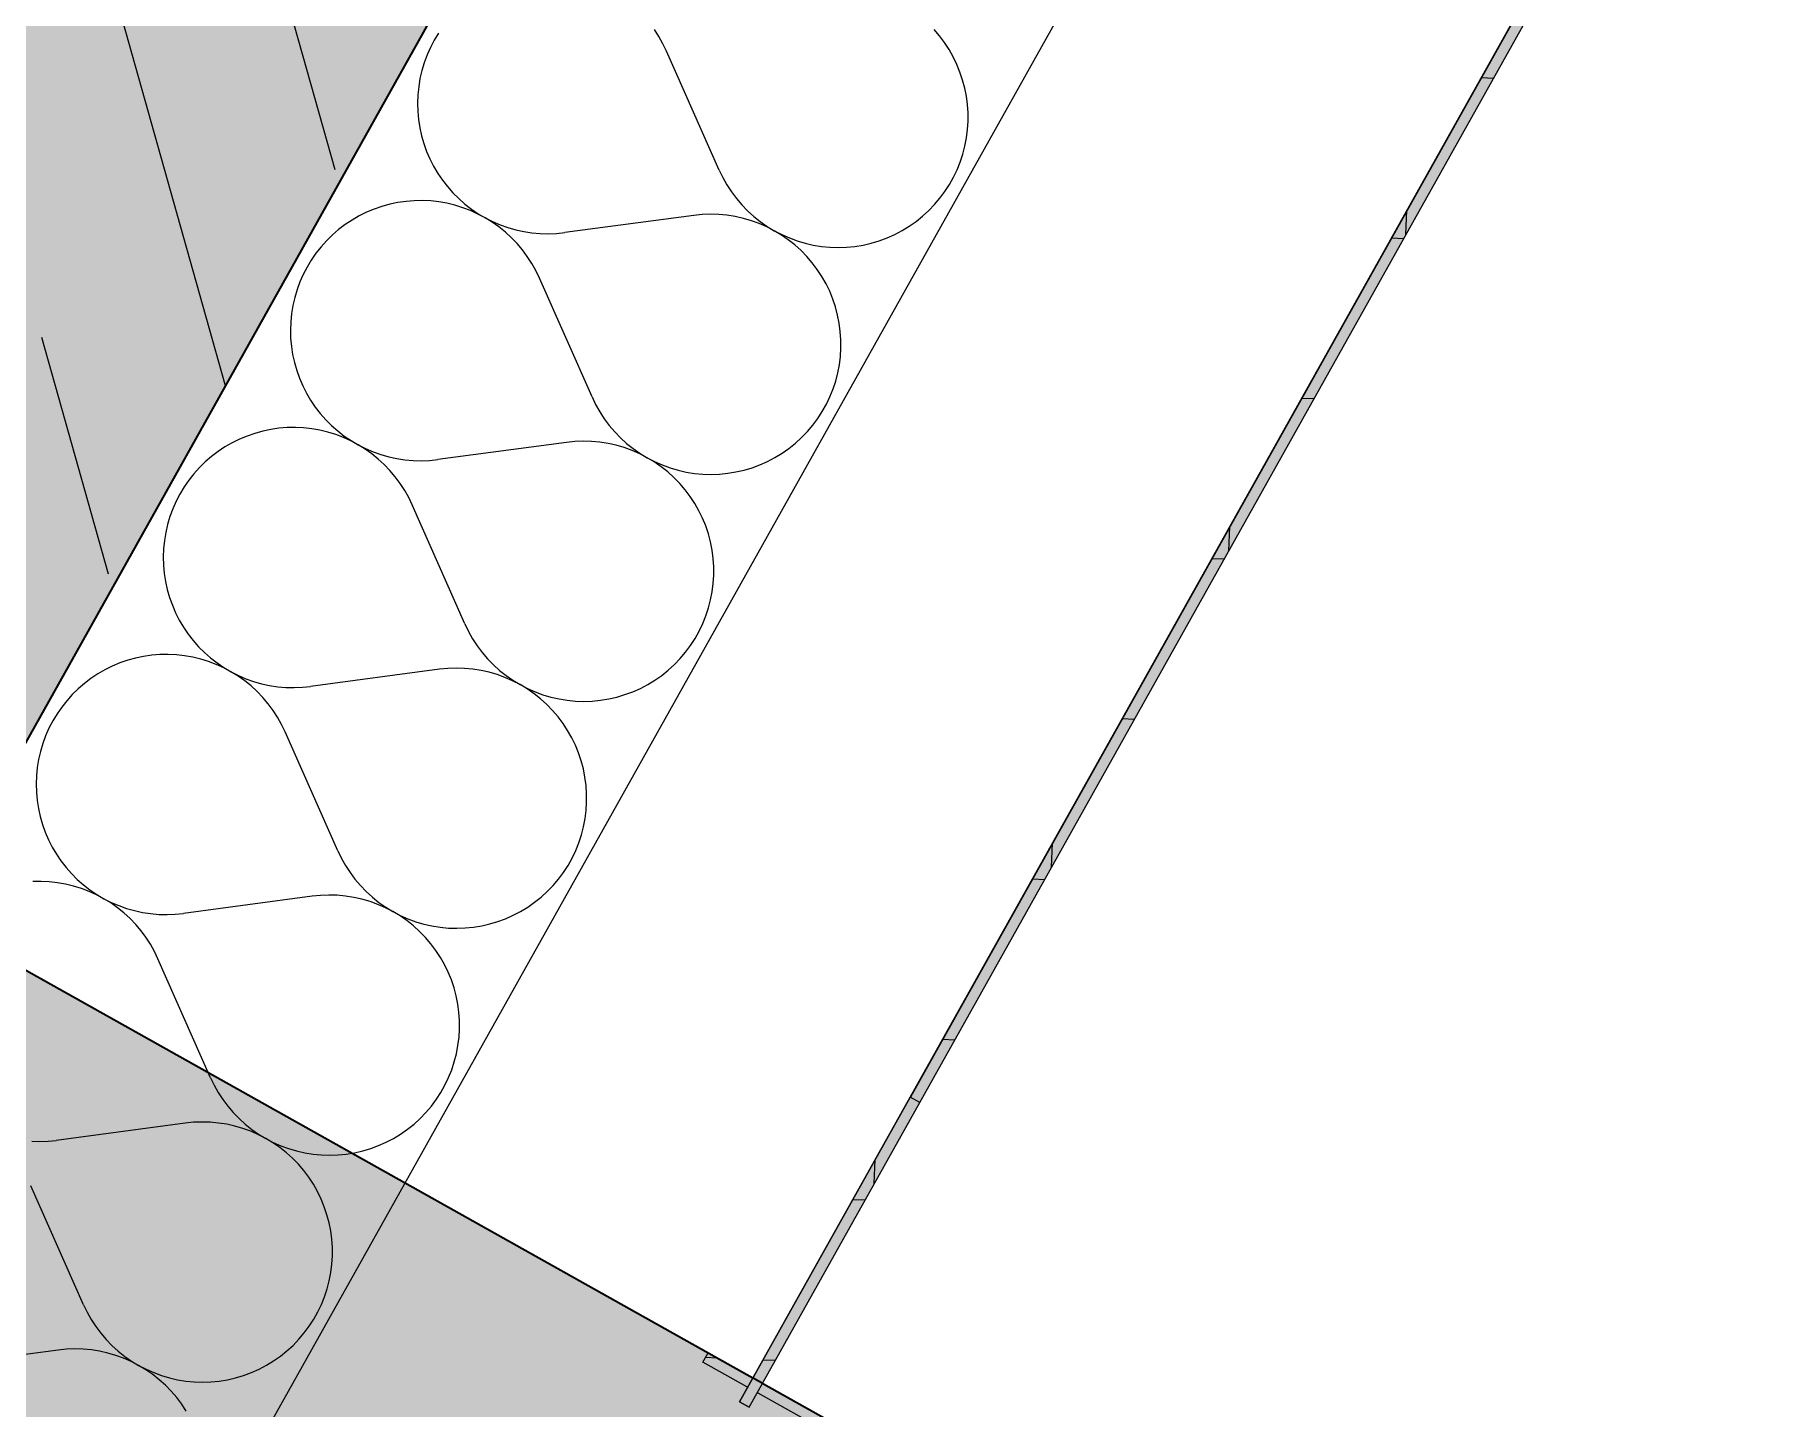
# Model space of a CAD drawing. Header units: metres. Extents: x -27.1 to 50.1, y 105.7 to 163.4.
# Drawn here: x -0.266 to 0.366, y 127.293 to 127.796 of the extents above; entities that cross this region are included whole.
import ezdxf

# ---------------------------------------------------------------- set-up
doc = ezdxf.new("R2010")
doc.units = ezdxf.units.M
doc.header["$MEASUREMENT"] = 0
doc.linetypes.add('Wipeout_Contour', pattern=[1, 0, -1])
for name, color, linetype in [('10  Fassade', 7, 'Continuous'), ('10  Fassade_Deckschraffur', 7, 'Continuous'), ('10  Fassade_Schnittschraffur', 7, 'Continuous'), ('10  Treppen + Rampen', 7, 'Continuous'), ('10  Wand Massiv', 7, 'Continuous'), ('10  Wand Massiv_Schnittschraffur', 7, 'Continuous'), ('Neubau_10  Treppen + Rampen', 7, 'Continuous')]:
    doc.layers.add(name, color=color, linetype=linetype)
pattern_1 = [(87.605446, (0, 0), (-0.059947608, 0.00250684), []), (177.605446, (0, 0), (0.00250684, 0.059947608), [])]

# ---------------------------------------------------------------- blocks, each defined once
blk = doc.blocks.new('*X10', base_point=(-0.16283, 98.00747))
at = {"layer": '10  Wand Massiv_Schnittschraffur', "color": 98, "linetype": 'Continuous', "lineweight": 13, "ltscale": 1000, "true_color": 0x000100}
for p, q in [((-0.29423, 127.24821), (-0.31349, 127.29176)), ((-0.30354, 127.2316), (-0.35074, 127.22529)), ((-0.34078, 127.16513), (-0.36005, 127.20867)), ((-0.35009, 127.14851), (-0.39729, 127.14221))]:
    blk.add_line(p, q, dxfattribs=at)
for centre, start, end in [((-0.31049, 127.35558), 218.31793, 263.15798), ((-0.35704, 127.27249), 23.86806, 150.73796), ((-0.35704, 127.27249), 150.73796, 277.60785), ((-0.25068, 127.26748), 203.86806, 335.07292), ((-0.40359, 127.18941), 23.86806, 150.73796), ((-0.29723, 127.1844), 203.86806, 97.60785), ((-0.40359, 127.18941), 150.73796, 277.60785), ((-0.45015, 127.10632), 31.85251, 89.62341), ((-0.34378, 127.10131), 323.59111, 97.60785)]:
    blk.add_arc(centre, 0.04762, start, end, dxfattribs=at)
blk = doc.blocks.new('*X11', base_point=(-0.16283, 98.00747))
at = {"layer": '10  Wand Massiv_Schnittschraffur', "color": 98, "linetype": 'Continuous', "lineweight": 13, "ltscale": 1000, "true_color": 0x000100}
for p, q in [((-0.11771, 127.79686), (-0.11927, 127.79428)), ((-0.03696, 127.79561), (-0.03859, 127.79814)), ((0.06577, 127.79581), (0.06378, 127.79813)), ((0.0676, 127.79337), (0.06577, 127.79581)), ((-0.12065, 127.79161), (-0.12187, 127.78885)), ((-0.11927, 127.79428), (-0.12065, 127.79161)), ((-0.03548, 127.79298), (-0.03696, 127.79561)), ((-0.03418, 127.79027), (-0.03548, 127.79298)), ((-0.01491, 127.74672), (-0.03418, 127.79027)), ((0.06928, 127.79081), (0.0676, 127.79337)), ((0.07079, 127.78815), (0.06928, 127.79081)), ((-0.12377, 127.78314), (-0.12445, 127.7802)), ((-0.12291, 127.78602), (-0.12377, 127.78314)), ((-0.12187, 127.78885), (-0.12291, 127.78602)), ((0.07212, 127.78541), (0.07079, 127.78815)), ((0.07328, 127.78258), (0.07212, 127.78541)), ((-0.12493, 127.77723), (-0.12523, 127.77423)), ((-0.12445, 127.7802), (-0.12493, 127.77723)), ((0.07425, 127.77968), (0.07328, 127.78258)), ((0.07503, 127.77673), (0.07425, 127.77968)), ((-0.12523, 127.77423), (-0.12534, 127.77122)), ((-0.12534, 127.77122), (-0.12526, 127.76821)), ((0.07562, 127.77373), (0.07503, 127.77673)), ((0.07602, 127.7707), (0.07562, 127.77373)), ((0.07623, 127.76765), (0.07602, 127.7707)), ((-0.12526, 127.76821), (-0.12499, 127.76521)), ((-0.12499, 127.76521), (-0.12453, 127.76223)), ((0.07605, 127.76154), (0.07624, 127.76459)), ((0.07624, 127.76459), (0.07623, 127.76765)), ((-0.12453, 127.76223), (-0.12388, 127.75929)), ((-0.12388, 127.75929), (-0.12305, 127.7564)), ((0.07509, 127.75551), (0.07567, 127.75851)), ((0.07567, 127.75851), (0.07605, 127.76154)), ((-0.12305, 127.7564), (-0.12203, 127.75356)), ((-0.12203, 127.75356), (-0.12084, 127.75079)), ((0.07337, 127.74965), (0.07432, 127.75255)), ((0.07432, 127.75255), (0.07509, 127.75551)), ((-0.12084, 127.75079), (-0.11948, 127.74811)), ((-0.11948, 127.74811), (-0.11795, 127.74551)), ((-0.11795, 127.74551), (-0.11626, 127.74302)), ((-0.01491, 127.74672), (-0.01358, 127.74397)), ((0.07091, 127.74406), (0.07223, 127.74682)), ((0.07223, 127.74682), (0.07337, 127.74965)), ((-0.11626, 127.74302), (-0.11441, 127.74064)), ((-0.11441, 127.74064), (-0.11242, 127.73838)), ((-0.01358, 127.74397), (-0.01208, 127.74131)), ((-0.01208, 127.74131), (-0.01042, 127.73875)), ((0.06775, 127.73883), (0.06941, 127.74139)), ((0.06941, 127.74139), (0.07091, 127.74406)), ((-0.13839, 127.7334), (-0.14124, 127.73241)), ((-0.13549, 127.7342), (-0.13839, 127.7334)), ((-0.13254, 127.73481), (-0.13549, 127.7342)), ((-0.12956, 127.73524), (-0.13254, 127.73481)), ((-0.12655, 127.73548), (-0.12956, 127.73524)), ((-0.12354, 127.73553), (-0.12655, 127.73548)), ((-0.12053, 127.73539), (-0.12354, 127.73553)), ((-0.11754, 127.73506), (-0.12053, 127.73539)), ((-0.11457, 127.73454), (-0.11754, 127.73506)), ((-0.11164, 127.73383), (-0.11457, 127.73454)), ((-0.11242, 127.73838), (-0.11028, 127.73625)), ((-0.10877, 127.73294), (-0.11164, 127.73383)), ((-0.11028, 127.73625), (-0.10802, 127.73427)), ((-0.10595, 127.73187), (-0.10877, 127.73294)), ((-0.10802, 127.73427), (-0.10564, 127.73242)), ((-0.01042, 127.73875), (-0.00859, 127.7363)), ((-0.00859, 127.7363), (-0.00661, 127.73397)), ((-0.00661, 127.73397), (-0.00448, 127.73178)), ((0.06183, 127.73185), (0.06395, 127.73405)), ((0.06395, 127.73405), (0.06593, 127.73638)), ((0.06593, 127.73638), (0.06775, 127.73883)), ((-0.15184, 127.72675), (-0.15424, 127.72493)), ((-0.14933, 127.72841), (-0.15184, 127.72675)), ((-0.14672, 127.72992), (-0.14933, 127.72841)), ((-0.14402, 127.73125), (-0.14672, 127.72992)), ((-0.14124, 127.73241), (-0.14402, 127.73125)), ((-0.10321, 127.73062), (-0.10595, 127.73187)), ((-0.10564, 127.73242), (-0.10314, 127.73074)), ((-0.10055, 127.7292), (-0.10321, 127.73062)), ((-0.10314, 127.73074), (-0.10055, 127.72921)), ((-0.10055, 127.72921), (-0.09786, 127.72785)), ((-0.09799, 127.72762), (-0.10055, 127.7292)), ((-0.09553, 127.72588), (-0.09799, 127.72762)), ((-0.09786, 127.72785), (-0.09509, 127.72666)), ((-0.09509, 127.72666), (-0.09225, 127.72565)), ((-0.02422, 127.73011), (-0.07142, 127.7238)), ((-0.02118, 127.73041), (-0.02422, 127.73011)), ((-0.01813, 127.73053), (-0.02118, 127.73041)), ((-0.01507, 127.73044), (-0.01813, 127.73053)), ((-0.01203, 127.73016), (-0.01507, 127.73044)), ((-0.00901, 127.72969), (-0.01203, 127.73016)), ((-0.00603, 127.72902), (-0.00901, 127.72969)), ((-0.00309, 127.72816), (-0.00603, 127.72902)), ((-0.00448, 127.73178), (-0.00222, 127.72972)), ((-0.00022, 127.72712), (-0.00309, 127.72816)), ((-0.00222, 127.72972), (0.00017, 127.72782)), ((0.00258, 127.72589), (-0.00022, 127.72712)), ((0.00017, 127.72782), (0.00268, 127.72607)), ((0.05468, 127.72613), (0.05719, 127.72788)), ((0.05719, 127.72788), (0.05957, 127.72979)), ((0.05957, 127.72979), (0.06183, 127.73185)), ((-0.15867, 127.72085), (-0.16068, 127.71861)), ((-0.15652, 127.72296), (-0.15867, 127.72085)), ((-0.15424, 127.72493), (-0.15652, 127.72296)), ((-0.09319, 127.72399), (-0.09553, 127.72588)), ((-0.09097, 127.72195), (-0.09319, 127.72399)), ((-0.09225, 127.72565), (-0.08936, 127.72483)), ((-0.08888, 127.71978), (-0.09097, 127.72195)), ((-0.08936, 127.72483), (-0.08641, 127.72418)), ((-0.08641, 127.72418), (-0.08344, 127.72373)), ((-0.08344, 127.72373), (-0.08044, 127.72346)), ((-0.08044, 127.72346), (-0.07743, 127.72338)), ((-0.07743, 127.72338), (-0.07442, 127.7235)), ((-0.07442, 127.7235), (-0.07142, 127.7238)), ((0.00529, 127.72449), (0.00258, 127.72589)), ((0.00268, 127.72607), (0.00529, 127.72449)), ((0.00529, 127.72449), (0.008, 127.72308)), ((0.00791, 127.72291), (0.00529, 127.72449)), ((0.01042, 127.72118), (0.00791, 127.72291)), ((0.008, 127.72308), (0.0108, 127.72184)), ((0.01282, 127.71928), (0.01042, 127.72118)), ((0.0108, 127.72184), (0.01367, 127.72079)), ((0.01367, 127.72079), (0.0166, 127.71992)), ((0.0166, 127.71992), (0.01958, 127.71924)), ((0.0378, 127.71926), (0.04078, 127.71995)), ((0.04078, 127.71995), (0.04371, 127.72082)), ((0.04371, 127.72082), (0.04657, 127.72188)), ((0.04657, 127.72188), (0.04937, 127.72312)), ((0.04937, 127.72312), (0.05207, 127.72454)), ((0.05207, 127.72454), (0.05468, 127.72613)), ((-0.16426, 127.71377), (-0.16582, 127.71119)), ((-0.16255, 127.71625), (-0.16426, 127.71377)), ((-0.16068, 127.71861), (-0.16255, 127.71625)), ((-0.08694, 127.71747), (-0.08888, 127.71978)), ((-0.08515, 127.71505), (-0.08694, 127.71747)), ((-0.08351, 127.71253), (-0.08515, 127.71505)), ((0.01509, 127.71723), (0.01282, 127.71928)), ((0.01722, 127.71504), (0.01509, 127.71723)), ((0.01921, 127.71273), (0.01722, 127.71504)), ((0.01958, 127.71924), (0.02259, 127.71876)), ((0.02259, 127.71876), (0.02563, 127.71847)), ((0.02563, 127.71847), (0.02869, 127.71837)), ((0.02869, 127.71837), (0.03174, 127.71847)), ((0.03174, 127.71847), (0.03478, 127.71877)), ((0.03478, 127.71877), (0.0378, 127.71926)), ((-0.16721, 127.70852), (-0.16842, 127.70576)), ((-0.16582, 127.71119), (-0.16721, 127.70852)), ((-0.08203, 127.7099), (-0.08351, 127.71253)), ((-0.08073, 127.70718), (-0.08203, 127.7099)), ((0.02105, 127.71028), (0.01921, 127.71273)), ((0.02272, 127.70773), (0.02105, 127.71028)), ((0.02423, 127.70507), (0.02272, 127.70773)), ((-0.16946, 127.70294), (-0.17032, 127.70005)), ((-0.16842, 127.70576), (-0.16946, 127.70294)), ((-0.06146, 127.66364), (-0.08073, 127.70718)), ((0.02557, 127.70232), (0.02423, 127.70507)), ((0.02672, 127.69949), (0.02557, 127.70232)), ((-0.171, 127.69712), (-0.17149, 127.69414)), ((-0.17032, 127.70005), (-0.171, 127.69712)), ((0.02769, 127.69659), (0.02672, 127.69949)), ((0.02848, 127.69364), (0.02769, 127.69659)), ((-0.17179, 127.69115), (-0.17189, 127.68814)), ((-0.17149, 127.69414), (-0.17179, 127.69115)), ((0.02907, 127.69064), (0.02848, 127.69364)), ((0.02947, 127.68761), (0.02907, 127.69064)), ((-0.17189, 127.68814), (-0.17181, 127.68512)), ((-0.17181, 127.68512), (-0.17154, 127.68212)), ((-0.17154, 127.68212), (-0.17108, 127.67915)), ((0.02968, 127.68456), (0.02947, 127.68761)), ((0.02968, 127.68151), (0.02968, 127.68456)), ((-0.17108, 127.67915), (-0.17043, 127.67621)), ((-0.17043, 127.67621), (-0.1696, 127.67331)), ((0.02911, 127.67543), (0.0295, 127.67846)), ((0.0295, 127.67846), (0.02968, 127.68151)), ((-0.1696, 127.67331), (-0.16859, 127.67048)), ((-0.16859, 127.67048), (-0.16739, 127.66771)), ((0.02681, 127.66657), (0.02777, 127.66947)), ((0.02777, 127.66947), (0.02854, 127.67243)), ((0.02854, 127.67243), (0.02911, 127.67543)), ((-0.16739, 127.66771), (-0.16603, 127.66502)), ((-0.16603, 127.66502), (-0.1645, 127.66243)), ((-0.06146, 127.66364), (-0.06014, 127.66088)), ((0.02435, 127.66097), (0.02567, 127.66373)), ((0.02567, 127.66373), (0.02681, 127.66657)), ((-0.1645, 127.66243), (-0.16281, 127.65994)), ((-0.16281, 127.65994), (-0.16096, 127.65756)), ((-0.16096, 127.65756), (-0.15897, 127.6553)), ((-0.06014, 127.66088), (-0.05864, 127.65822)), ((-0.05864, 127.65822), (-0.05697, 127.65566)), ((0.0212, 127.65574), (0.02286, 127.65831)), ((0.02286, 127.65831), (0.02435, 127.66097)), ((-0.18204, 127.65111), (-0.18494, 127.65031)), ((-0.17909, 127.65173), (-0.18204, 127.65111)), ((-0.17611, 127.65216), (-0.17909, 127.65173)), ((-0.17311, 127.6524), (-0.17611, 127.65216)), ((-0.17009, 127.65245), (-0.17311, 127.6524)), ((-0.16709, 127.6523), (-0.17009, 127.65245)), ((-0.16409, 127.65197), (-0.16709, 127.6523)), ((-0.16112, 127.65145), (-0.16409, 127.65197)), ((-0.1582, 127.65074), (-0.16112, 127.65145)), ((-0.15897, 127.6553), (-0.15684, 127.65317)), ((-0.15532, 127.64985), (-0.1582, 127.65074)), ((-0.15684, 127.65317), (-0.15458, 127.65118)), ((-0.15458, 127.65118), (-0.15219, 127.64934)), ((-0.05697, 127.65566), (-0.05514, 127.65321)), ((-0.05514, 127.65321), (-0.05316, 127.65089)), ((-0.05316, 127.65089), (-0.05103, 127.64869)), ((0.01528, 127.64876), (0.0174, 127.65096)), ((0.0174, 127.65096), (0.01938, 127.65329)), ((0.01938, 127.65329), (0.0212, 127.65574)), ((-0.19588, 127.64533), (-0.19839, 127.64366)), ((-0.19327, 127.64683), (-0.19588, 127.64533)), ((-0.19057, 127.64817), (-0.19327, 127.64683)), ((-0.18779, 127.64933), (-0.19057, 127.64817)), ((-0.18494, 127.65031), (-0.18779, 127.64933)), ((-0.1525, 127.64878), (-0.15532, 127.64985)), ((-0.14976, 127.64754), (-0.1525, 127.64878)), ((-0.15219, 127.64934), (-0.1497, 127.64765)), ((-0.1471, 127.64612), (-0.14976, 127.64754)), ((-0.1497, 127.64765), (-0.1471, 127.64612)), ((-0.1471, 127.64612), (-0.14441, 127.64476)), ((-0.14454, 127.64454), (-0.1471, 127.64612)), ((-0.14208, 127.6428), (-0.14454, 127.64454)), ((-0.14441, 127.64476), (-0.14164, 127.64358)), ((-0.07077, 127.64702), (-0.11797, 127.64072)), ((-0.06773, 127.64733), (-0.07077, 127.64702)), ((-0.06468, 127.64744), (-0.06773, 127.64733)), ((-0.06162, 127.64736), (-0.06468, 127.64744)), ((-0.05858, 127.64708), (-0.06162, 127.64736)), ((-0.05556, 127.6466), (-0.05858, 127.64708)), ((-0.05258, 127.64593), (-0.05556, 127.6466)), ((-0.04965, 127.64508), (-0.05258, 127.64593)), ((-0.05103, 127.64869), (-0.04877, 127.64664)), ((-0.04677, 127.64403), (-0.04965, 127.64508)), ((-0.04877, 127.64664), (-0.04638, 127.64473)), ((-0.04638, 127.64473), (-0.04387, 127.64299)), ((0.00813, 127.64304), (0.01063, 127.64479)), ((0.01063, 127.64479), (0.01302, 127.6467)), ((0.01302, 127.6467), (0.01528, 127.64876)), ((-0.20522, 127.63777), (-0.20723, 127.63553)), ((-0.20307, 127.63988), (-0.20522, 127.63777)), ((-0.20079, 127.64184), (-0.20307, 127.63988)), ((-0.19839, 127.64366), (-0.20079, 127.64184)), ((-0.13974, 127.6409), (-0.14208, 127.6428)), ((-0.14164, 127.64358), (-0.13881, 127.64257)), ((-0.13752, 127.63886), (-0.13974, 127.6409)), ((-0.13881, 127.64257), (-0.13591, 127.64174)), ((-0.13544, 127.63669), (-0.13752, 127.63886)), ((-0.13591, 127.64174), (-0.13297, 127.6411)), ((-0.13297, 127.6411), (-0.12999, 127.64064)), ((-0.12999, 127.64064), (-0.12699, 127.64038)), ((-0.12699, 127.64038), (-0.12398, 127.6403)), ((-0.12398, 127.6403), (-0.12097, 127.64041)), ((-0.12097, 127.64041), (-0.11797, 127.64072)), ((-0.04398, 127.64281), (-0.04677, 127.64403)), ((-0.04126, 127.6414), (-0.04398, 127.64281)), ((-0.04387, 127.64299), (-0.04126, 127.6414)), ((-0.04126, 127.6414), (-0.03855, 127.63999)), ((-0.03864, 127.63983), (-0.04126, 127.6414)), ((-0.03613, 127.63809), (-0.03864, 127.63983)), ((-0.03855, 127.63999), (-0.03576, 127.63876)), ((-0.03373, 127.63619), (-0.03613, 127.63809)), ((-0.03576, 127.63876), (-0.03289, 127.6377)), ((-0.00577, 127.63686), (-0.00285, 127.63773)), ((-0.00285, 127.63773), (0.00002, 127.63879)), ((0.00002, 127.63879), (0.00281, 127.64004)), ((0.00281, 127.64004), (0.00552, 127.64145)), ((0.00552, 127.64145), (0.00813, 127.64304)), ((-0.2091, 127.63316), (-0.21082, 127.63069)), ((-0.20723, 127.63553), (-0.2091, 127.63316)), ((-0.13349, 127.63439), (-0.13544, 127.63669)), ((-0.1317, 127.63197), (-0.13349, 127.63439)), ((-0.13006, 127.62944), (-0.1317, 127.63197)), ((-0.03146, 127.63415), (-0.03373, 127.63619)), ((-0.03289, 127.6377), (-0.02996, 127.63684)), ((-0.02933, 127.63196), (-0.03146, 127.63415)), ((-0.02996, 127.63684), (-0.02698, 127.63616)), ((-0.02734, 127.62964), (-0.02933, 127.63196)), ((-0.02698, 127.63616), (-0.02396, 127.63567)), ((-0.02396, 127.63567), (-0.02092, 127.63538)), ((-0.02092, 127.63538), (-0.01786, 127.63529)), ((-0.01786, 127.63529), (-0.01481, 127.63539)), ((-0.01481, 127.63539), (-0.01177, 127.63569)), ((-0.01177, 127.63569), (-0.00875, 127.63618)), ((-0.00875, 127.63618), (-0.00577, 127.63686)), ((-0.21376, 127.62544), (-0.21498, 127.62268)), ((-0.21237, 127.62811), (-0.21376, 127.62544)), ((-0.21082, 127.63069), (-0.21237, 127.62811)), ((-0.12859, 127.62681), (-0.13006, 127.62944)), ((-0.12728, 127.6241), (-0.12859, 127.62681)), ((-0.0255, 127.6272), (-0.02734, 127.62964)), ((-0.02383, 127.62464), (-0.0255, 127.6272)), ((-0.21602, 127.61985), (-0.21688, 127.61697)), ((-0.21498, 127.62268), (-0.21602, 127.61985)), ((-0.10801, 127.58055), (-0.12728, 127.6241)), ((-0.02232, 127.62198), (-0.02383, 127.62464)), ((-0.02099, 127.61924), (-0.02232, 127.62198)), ((-0.01983, 127.61641), (-0.02099, 127.61924)), ((-0.21755, 127.61403), (-0.21804, 127.61106)), ((-0.21688, 127.61697), (-0.21755, 127.61403)), ((-0.01886, 127.61351), (-0.01983, 127.61641)), ((-0.01807, 127.61056), (-0.01886, 127.61351)), ((-0.21834, 127.60806), (-0.21845, 127.60505)), ((-0.21804, 127.61106), (-0.21834, 127.60806)), ((-0.01748, 127.60756), (-0.01807, 127.61056)), ((-0.01708, 127.60453), (-0.01748, 127.60756)), ((-0.21845, 127.60505), (-0.21837, 127.60204)), ((-0.21837, 127.60204), (-0.21809, 127.59904)), ((-0.01688, 127.60148), (-0.01708, 127.60453)), ((-0.01687, 127.59842), (-0.01688, 127.60148)), ((-0.21809, 127.59904), (-0.21763, 127.59606)), ((-0.21763, 127.59606), (-0.21699, 127.59312)), ((-0.01744, 127.59234), (-0.01706, 127.59537)), ((-0.01706, 127.59537), (-0.01687, 127.59842)), ((-0.21699, 127.59312), (-0.21615, 127.59023)), ((-0.21615, 127.59023), (-0.21514, 127.58739)), ((-0.21514, 127.58739), (-0.21395, 127.58462)), ((-0.01878, 127.58638), (-0.01802, 127.58934)), ((-0.01802, 127.58934), (-0.01744, 127.59234)), ((-0.21395, 127.58462), (-0.21258, 127.58194)), ((-0.21258, 127.58194), (-0.21105, 127.57934)), ((-0.02088, 127.58065), (-0.01974, 127.58348)), ((-0.01974, 127.58348), (-0.01878, 127.58638)), ((-0.21105, 127.57934), (-0.20936, 127.57685)), ((-0.20936, 127.57685), (-0.20751, 127.57447)), ((-0.10801, 127.58055), (-0.10669, 127.5778)), ((-0.10669, 127.5778), (-0.10519, 127.57514)), ((-0.10519, 127.57514), (-0.10352, 127.57258)), ((-0.02535, 127.57266), (-0.02369, 127.57522)), ((-0.02369, 127.57522), (-0.0222, 127.57789)), ((-0.0222, 127.57789), (-0.02088, 127.58065)), ((-0.22564, 127.56864), (-0.22859, 127.56803)), ((-0.22266, 127.56907), (-0.22564, 127.56864)), ((-0.21966, 127.56931), (-0.22266, 127.56907)), ((-0.21665, 127.56936), (-0.21966, 127.56931)), ((-0.21364, 127.56922), (-0.21665, 127.56936)), ((-0.21064, 127.56889), (-0.21364, 127.56922)), ((-0.20768, 127.56837), (-0.21064, 127.56889)), ((-0.20475, 127.56766), (-0.20768, 127.56837)), ((-0.20751, 127.57447), (-0.20552, 127.57221)), ((-0.20552, 127.57221), (-0.20339, 127.57008)), ((-0.20339, 127.57008), (-0.20113, 127.5681)), ((-0.10352, 127.57258), (-0.10169, 127.57013)), ((-0.10169, 127.57013), (-0.09971, 127.5678)), ((-0.02915, 127.56788), (-0.02718, 127.57021)), ((-0.02718, 127.57021), (-0.02535, 127.57266)), ((-0.24243, 127.56224), (-0.24494, 127.56058)), ((-0.23982, 127.56375), (-0.24243, 127.56224)), ((-0.23712, 127.56508), (-0.23982, 127.56375)), ((-0.23434, 127.56624), (-0.23712, 127.56508)), ((-0.23149, 127.56723), (-0.23434, 127.56624)), ((-0.22859, 127.56803), (-0.23149, 127.56723)), ((-0.20187, 127.56677), (-0.20475, 127.56766)), ((-0.19906, 127.5657), (-0.20187, 127.56677)), ((-0.20113, 127.5681), (-0.19875, 127.56625)), ((-0.19631, 127.56445), (-0.19906, 127.5657)), ((-0.19875, 127.56625), (-0.19625, 127.56457)), ((-0.19366, 127.56303), (-0.19631, 127.56445)), ((-0.19625, 127.56457), (-0.19365, 127.56304)), ((-0.19109, 127.56145), (-0.19366, 127.56303)), ((-0.19365, 127.56304), (-0.19097, 127.56168)), ((-0.11732, 127.56394), (-0.16452, 127.55763)), ((-0.11428, 127.56424), (-0.11732, 127.56394)), ((-0.11123, 127.56435), (-0.11428, 127.56424)), ((-0.10818, 127.56427), (-0.11123, 127.56435)), ((-0.10513, 127.56399), (-0.10818, 127.56427)), ((-0.10211, 127.56352), (-0.10513, 127.56399)), ((-0.09913, 127.56285), (-0.10211, 127.56352)), ((-0.09971, 127.5678), (-0.09759, 127.56561)), ((-0.0962, 127.56199), (-0.09913, 127.56285)), ((-0.09759, 127.56561), (-0.09532, 127.56355)), ((-0.09333, 127.56095), (-0.0962, 127.56199)), ((-0.09532, 127.56355), (-0.09293, 127.56165)), ((-0.03592, 127.56171), (-0.03353, 127.56362)), ((-0.03353, 127.56362), (-0.03128, 127.56568)), ((-0.03128, 127.56568), (-0.02915, 127.56788)), ((-0.24962, 127.55679), (-0.25177, 127.55468)), ((-0.24734, 127.55876), (-0.24962, 127.55679)), ((-0.24494, 127.56058), (-0.24734, 127.55876)), ((-0.18864, 127.55971), (-0.19109, 127.56145)), ((-0.19097, 127.56168), (-0.1882, 127.56049)), ((-0.18629, 127.55782), (-0.18864, 127.55971)), ((-0.1882, 127.56049), (-0.18536, 127.55948)), ((-0.18407, 127.55578), (-0.18629, 127.55782)), ((-0.18536, 127.55948), (-0.18246, 127.55866)), ((-0.18199, 127.55361), (-0.18407, 127.55578)), ((-0.18246, 127.55866), (-0.17952, 127.55801)), ((-0.17952, 127.55801), (-0.17654, 127.55756)), ((-0.17654, 127.55756), (-0.17354, 127.55729)), ((-0.17354, 127.55729), (-0.17053, 127.55721)), ((-0.17053, 127.55721), (-0.16752, 127.55733)), ((-0.16752, 127.55733), (-0.16452, 127.55763)), ((-0.09053, 127.55972), (-0.09333, 127.56095)), ((-0.09293, 127.56165), (-0.09043, 127.5599)), ((-0.08781, 127.55832), (-0.09053, 127.55972)), ((-0.09043, 127.5599), (-0.08781, 127.55832)), ((-0.08781, 127.55832), (-0.0851, 127.55691)), ((-0.08519, 127.55674), (-0.08781, 127.55832)), ((-0.08268, 127.555), (-0.08519, 127.55674)), ((-0.0851, 127.55691), (-0.08231, 127.55567)), ((-0.08231, 127.55567), (-0.07944, 127.55462)), ((-0.0494, 127.55465), (-0.04653, 127.55571)), ((-0.04653, 127.55571), (-0.04374, 127.55695)), ((-0.04374, 127.55695), (-0.04103, 127.55837)), ((-0.04103, 127.55837), (-0.03842, 127.55996)), ((-0.03842, 127.55996), (-0.03592, 127.56171)), ((-0.25566, 127.55008), (-0.25737, 127.5476)), ((-0.25379, 127.55244), (-0.25566, 127.55008)), ((-0.25177, 127.55468), (-0.25379, 127.55244)), ((-0.18005, 127.5513), (-0.18199, 127.55361)), ((-0.17825, 127.54888), (-0.18005, 127.5513)), ((-0.08029, 127.55311), (-0.08268, 127.555)), ((-0.07802, 127.55106), (-0.08029, 127.55311)), ((-0.07944, 127.55462), (-0.07651, 127.55375)), ((-0.07588, 127.54887), (-0.07802, 127.55106)), ((-0.07651, 127.55375), (-0.07353, 127.55307)), ((-0.07353, 127.55307), (-0.07051, 127.55259)), ((-0.07051, 127.55259), (-0.06747, 127.5523)), ((-0.06747, 127.5523), (-0.06442, 127.5522)), ((-0.06442, 127.5522), (-0.06136, 127.5523)), ((-0.06136, 127.5523), (-0.05832, 127.5526)), ((-0.05832, 127.5526), (-0.05531, 127.55309)), ((-0.05531, 127.55309), (-0.05233, 127.55378)), ((-0.05233, 127.55378), (-0.0494, 127.55465)), ((-0.25892, 127.54502), (-0.26031, 127.54235)), ((-0.25737, 127.5476), (-0.25892, 127.54502)), ((-0.17661, 127.54636), (-0.17825, 127.54888)), ((-0.17514, 127.54373), (-0.17661, 127.54636)), ((-0.17384, 127.54101), (-0.17514, 127.54373)), ((-0.07389, 127.54655), (-0.07588, 127.54887)), ((-0.07206, 127.54411), (-0.07389, 127.54655)), ((-0.07038, 127.54156), (-0.07206, 127.54411)), ((-0.26257, 127.53677), (-0.26343, 127.53388)), ((-0.26153, 127.53959), (-0.26257, 127.53677)), ((-0.26031, 127.54235), (-0.26153, 127.53959)), ((-0.15457, 127.49747), (-0.17384, 127.54101)), ((-0.06887, 127.5389), (-0.07038, 127.54156)), ((-0.06754, 127.53615), (-0.06887, 127.5389)), ((-0.2641, 127.53095), (-0.26459, 127.52797)), ((-0.26343, 127.53388), (-0.2641, 127.53095)), ((-0.06638, 127.53332), (-0.06754, 127.53615)), ((-0.06541, 127.53042), (-0.06638, 127.53332)), ((-0.06463, 127.52747), (-0.06541, 127.53042)), ((-0.26489, 127.52498), (-0.265, 127.52197)), ((-0.26459, 127.52797), (-0.26489, 127.52498)), ((-0.06403, 127.52447), (-0.06463, 127.52747)), ((-0.06363, 127.52144), (-0.06403, 127.52447)), ((-0.265, 127.52197), (-0.26492, 127.51895)), ((-0.26492, 127.51895), (-0.26465, 127.51595)), ((-0.06343, 127.51839), (-0.06363, 127.52144)), ((-0.06342, 127.51534), (-0.06343, 127.51839)), ((-0.26465, 127.51595), (-0.26419, 127.51298)), ((-0.26419, 127.51298), (-0.26354, 127.51004)), ((-0.06399, 127.50926), (-0.06361, 127.51229)), ((-0.06361, 127.51229), (-0.06342, 127.51534)), ((-0.26354, 127.51004), (-0.26271, 127.50714)), ((-0.26271, 127.50714), (-0.26169, 127.50431)), ((-0.06534, 127.5033), (-0.06457, 127.50626)), ((-0.06457, 127.50626), (-0.06399, 127.50926)), ((-0.26169, 127.50431), (-0.2605, 127.50154)), ((-0.2605, 127.50154), (-0.25914, 127.49885)), ((-0.25914, 127.49885), (-0.25761, 127.49626)), ((-0.06743, 127.49756), (-0.06629, 127.5004)), ((-0.06629, 127.5004), (-0.06534, 127.5033)), ((-0.25761, 127.49626), (-0.25591, 127.49377)), ((-0.25591, 127.49377), (-0.25407, 127.49139)), ((-0.15457, 127.49747), (-0.15324, 127.49471)), ((-0.15324, 127.49471), (-0.15174, 127.49205)), ((-0.07025, 127.49214), (-0.06875, 127.4948)), ((-0.06875, 127.4948), (-0.06743, 127.49756)), ((-0.2632, 127.48627), (-0.26621, 127.48623)), ((-0.26019, 127.48613), (-0.2632, 127.48627)), ((-0.2572, 127.4858), (-0.26019, 127.48613)), ((-0.25407, 127.49139), (-0.25207, 127.48913)), ((-0.25207, 127.48913), (-0.24994, 127.487)), ((-0.24994, 127.487), (-0.24768, 127.48501)), ((-0.15174, 127.49205), (-0.15008, 127.48949)), ((-0.15008, 127.48949), (-0.14825, 127.48704)), ((-0.14825, 127.48704), (-0.14627, 127.48472)), ((-0.07571, 127.48479), (-0.07373, 127.48712)), ((-0.07373, 127.48712), (-0.07191, 127.48957)), ((-0.07191, 127.48957), (-0.07025, 127.49214)), ((-0.25423, 127.48528), (-0.2572, 127.4858)), ((-0.2513, 127.48457), (-0.25423, 127.48528)), ((-0.24842, 127.48368), (-0.2513, 127.48457)), ((-0.24561, 127.48261), (-0.24842, 127.48368)), ((-0.24768, 127.48501), (-0.2453, 127.48317)), ((-0.24287, 127.48137), (-0.24561, 127.48261)), ((-0.2453, 127.48317), (-0.2428, 127.48148)), ((-0.24021, 127.47995), (-0.24287, 127.48137)), ((-0.2428, 127.48148), (-0.24021, 127.47995)), ((-0.24021, 127.47995), (-0.23752, 127.47859)), ((-0.23765, 127.47837), (-0.24021, 127.47995)), ((-0.16388, 127.48085), (-0.21108, 127.47455)), ((-0.16084, 127.48116), (-0.16388, 127.48085)), ((-0.15778, 127.48127), (-0.16084, 127.48116)), ((-0.15473, 127.48119), (-0.15778, 127.48127)), ((-0.15169, 127.4809), (-0.15473, 127.48119)), ((-0.14867, 127.48043), (-0.15169, 127.4809)), ((-0.14569, 127.47976), (-0.14867, 127.48043)), ((-0.14627, 127.48472), (-0.14414, 127.48252)), ((-0.14275, 127.47891), (-0.14569, 127.47976)), ((-0.14414, 127.48252), (-0.14188, 127.48047)), ((-0.14188, 127.48047), (-0.13949, 127.47856)), ((-0.08247, 127.47862), (-0.08009, 127.48053)), ((-0.08009, 127.48053), (-0.07783, 127.48259)), ((-0.07783, 127.48259), (-0.07571, 127.48479)), ((-0.23519, 127.47663), (-0.23765, 127.47837)), ((-0.23752, 127.47859), (-0.23475, 127.47741)), ((-0.23285, 127.47473), (-0.23519, 127.47663)), ((-0.23475, 127.47741), (-0.23191, 127.4764)), ((-0.23063, 127.47269), (-0.23285, 127.47473)), ((-0.23191, 127.4764), (-0.22902, 127.47557)), ((-0.22902, 127.47557), (-0.22607, 127.47493)), ((-0.22607, 127.47493), (-0.2231, 127.47447)), ((-0.2231, 127.47447), (-0.2201, 127.4742)), ((-0.2201, 127.4742), (-0.21708, 127.47413)), ((-0.21708, 127.47413), (-0.21407, 127.47424)), ((-0.21407, 127.47424), (-0.21108, 127.47455)), ((-0.13988, 127.47786), (-0.14275, 127.47891)), ((-0.13708, 127.47664), (-0.13988, 127.47786)), ((-0.13949, 127.47856), (-0.13698, 127.47682)), ((-0.13437, 127.47523), (-0.13708, 127.47664)), ((-0.13698, 127.47682), (-0.13437, 127.47523)), ((-0.13437, 127.47523), (-0.13166, 127.47382)), ((-0.13175, 127.47366), (-0.13437, 127.47523)), ((-0.12923, 127.47192), (-0.13175, 127.47366)), ((-0.13166, 127.47382), (-0.12886, 127.47259)), ((-0.09309, 127.47262), (-0.09029, 127.47387)), ((-0.09029, 127.47387), (-0.08759, 127.47528)), ((-0.08759, 127.47528), (-0.08498, 127.47687)), ((-0.08498, 127.47687), (-0.08247, 127.47862)), ((-0.22854, 127.47052), (-0.23063, 127.47269)), ((-0.2266, 127.46822), (-0.22854, 127.47052)), ((-0.22481, 127.4658), (-0.2266, 127.46822)), ((-0.12684, 127.47002), (-0.12923, 127.47192)), ((-0.12886, 127.47259), (-0.12599, 127.47153)), ((-0.12457, 127.46798), (-0.12684, 127.47002)), ((-0.12599, 127.47153), (-0.12306, 127.47067)), ((-0.12244, 127.46579), (-0.12457, 127.46798)), ((-0.12306, 127.47067), (-0.12008, 127.46999)), ((-0.12008, 127.46999), (-0.11707, 127.4695)), ((-0.11707, 127.4695), (-0.11402, 127.46921)), ((-0.11402, 127.46921), (-0.11097, 127.46912)), ((-0.11097, 127.46912), (-0.10792, 127.46922)), ((-0.10792, 127.46922), (-0.10487, 127.46952)), ((-0.10487, 127.46952), (-0.10186, 127.47001)), ((-0.10186, 127.47001), (-0.09888, 127.47069)), ((-0.09888, 127.47069), (-0.09595, 127.47156)), ((-0.09595, 127.47156), (-0.09309, 127.47262)), ((-0.22317, 127.46327), (-0.22481, 127.4658)), ((-0.22169, 127.46064), (-0.22317, 127.46327)), ((-0.12045, 127.46347), (-0.12244, 127.46579)), ((-0.11861, 127.46103), (-0.12045, 127.46347)), ((-0.11693, 127.45847), (-0.11861, 127.46103)), ((-0.22039, 127.45793), (-0.22169, 127.46064)), ((-0.20112, 127.41438), (-0.22039, 127.45793)), ((-0.11543, 127.45581), (-0.11693, 127.45847)), ((-0.11409, 127.45307), (-0.11543, 127.45581)), ((-0.11294, 127.45024), (-0.11409, 127.45307)), ((-0.11196, 127.44734), (-0.11294, 127.45024)), ((-0.11118, 127.44439), (-0.11196, 127.44734)), ((-0.11059, 127.44139), (-0.11118, 127.44439)), ((-0.11019, 127.43836), (-0.11059, 127.44139)), ((-0.10998, 127.43531), (-0.11019, 127.43836)), ((-0.11055, 127.42617), (-0.11016, 127.4292)), ((-0.11016, 127.4292), (-0.10997, 127.43225)), ((-0.10997, 127.43225), (-0.10998, 127.43531)), ((-0.11189, 127.42021), (-0.11112, 127.42317)), ((-0.11112, 127.42317), (-0.11055, 127.42617)), ((-0.11399, 127.41448), (-0.11285, 127.41731)), ((-0.11285, 127.41731), (-0.11189, 127.42021)), ((-0.20112, 127.41438), (-0.19979, 127.41163)), ((-0.19979, 127.41163), (-0.1983, 127.40897)), ((-0.1168, 127.40905), (-0.11531, 127.41172)), ((-0.11531, 127.41172), (-0.11399, 127.41448)), ((-0.1983, 127.40897), (-0.19663, 127.40641)), ((-0.19663, 127.40641), (-0.1948, 127.40396)), ((-0.1948, 127.40396), (-0.19282, 127.40163)), ((-0.12226, 127.40171), (-0.12028, 127.40404)), ((-0.12028, 127.40404), (-0.11846, 127.40649)), ((-0.11846, 127.40649), (-0.1168, 127.40905)), ((-0.21043, 127.39777), (-0.25763, 127.39146)), ((-0.20739, 127.39807), (-0.21043, 127.39777)), ((-0.20434, 127.39818), (-0.20739, 127.39807)), ((-0.20128, 127.3981), (-0.20434, 127.39818)), ((-0.19824, 127.39782), (-0.20128, 127.3981)), ((-0.19522, 127.39735), (-0.19824, 127.39782)), ((-0.19282, 127.40163), (-0.19069, 127.39944)), ((-0.19069, 127.39944), (-0.18843, 127.39738)), ((-0.12664, 127.39745), (-0.12438, 127.39951)), ((-0.12438, 127.39951), (-0.12226, 127.40171)), ((-0.26063, 127.39116), (-0.25763, 127.39146)), ((-0.19224, 127.39668), (-0.19522, 127.39735)), ((-0.18931, 127.39582), (-0.19224, 127.39668)), ((-0.18643, 127.39478), (-0.18931, 127.39582)), ((-0.18843, 127.39738), (-0.18604, 127.39548)), ((-0.18363, 127.39355), (-0.18643, 127.39478)), ((-0.18604, 127.39548), (-0.18353, 127.39373)), ((-0.18092, 127.39215), (-0.18363, 127.39355)), ((-0.18353, 127.39373), (-0.18092, 127.39215)), ((-0.18092, 127.39215), (-0.17821, 127.39074)), ((-0.1783, 127.39057), (-0.18092, 127.39215)), ((-0.13685, 127.39078), (-0.13414, 127.3922)), ((-0.13414, 127.3922), (-0.13153, 127.39379)), ((-0.13153, 127.39379), (-0.12903, 127.39554)), ((-0.12903, 127.39554), (-0.12664, 127.39745)), ((-0.26665, 127.39112), (-0.26364, 127.39104)), ((-0.26364, 127.39104), (-0.26063, 127.39116)), ((-0.17579, 127.38883), (-0.1783, 127.39057)), ((-0.17821, 127.39074), (-0.17541, 127.3895)), ((-0.17339, 127.38694), (-0.17579, 127.38883)), ((-0.17541, 127.3895), (-0.17255, 127.38845)), ((-0.17112, 127.38489), (-0.17339, 127.38694)), ((-0.17255, 127.38845), (-0.16962, 127.38758)), ((-0.16962, 127.38758), (-0.16664, 127.3869)), ((-0.16664, 127.3869), (-0.16362, 127.38642)), ((-0.16362, 127.38642), (-0.16058, 127.38613)), ((-0.16058, 127.38613), (-0.15752, 127.38603)), ((-0.15752, 127.38603), (-0.15447, 127.38613)), ((-0.15447, 127.38613), (-0.15143, 127.38643)), ((-0.15143, 127.38643), (-0.14841, 127.38692)), ((-0.14841, 127.38692), (-0.14543, 127.38761)), ((-0.14543, 127.38761), (-0.1425, 127.38848)), ((-0.1425, 127.38848), (-0.13964, 127.38954)), ((-0.13964, 127.38954), (-0.13685, 127.39078)), ((-0.16899, 127.3827), (-0.17112, 127.38489)), ((-0.167, 127.38038), (-0.16899, 127.3827)), ((-0.16516, 127.37794), (-0.167, 127.38038)), ((-0.24767, 127.3313), (-0.26694, 127.37484)), ((-0.16349, 127.37539), (-0.16516, 127.37794)), ((-0.16198, 127.37273), (-0.16349, 127.37539)), ((-0.16064, 127.36998), (-0.16198, 127.37273)), ((-0.15949, 127.36715), (-0.16064, 127.36998)), ((-0.15852, 127.36425), (-0.15949, 127.36715)), ((-0.15773, 127.3613), (-0.15852, 127.36425)), ((-0.15714, 127.3583), (-0.15773, 127.3613)), ((-0.15674, 127.35527), (-0.15714, 127.3583)), ((-0.15654, 127.35222), (-0.15674, 127.35527)), ((-0.15672, 127.34612), (-0.15653, 127.34917)), ((-0.15653, 127.34917), (-0.15654, 127.35222)), ((-0.15767, 127.34009), (-0.1571, 127.34309)), ((-0.1571, 127.34309), (-0.15672, 127.34612)), ((-0.1594, 127.33423), (-0.15844, 127.33713)), ((-0.15844, 127.33713), (-0.15767, 127.34009)), ((-0.24767, 127.3313), (-0.24635, 127.32854)), ((-0.24635, 127.32854), (-0.24485, 127.32588)), ((-0.16335, 127.32597), (-0.16186, 127.32863)), ((-0.16186, 127.32863), (-0.16054, 127.33139)), ((-0.16054, 127.33139), (-0.1594, 127.33423)), ((-0.24485, 127.32588), (-0.24318, 127.32332)), ((-0.24318, 127.32332), (-0.24135, 127.32087)), ((-0.16684, 127.32095), (-0.16501, 127.3234)), ((-0.16501, 127.3234), (-0.16335, 127.32597)), ((-0.24135, 127.32087), (-0.23937, 127.31855)), ((-0.23937, 127.31855), (-0.23725, 127.31635)), ((-0.23725, 127.31635), (-0.23498, 127.3143)), ((-0.17319, 127.31436), (-0.17093, 127.31642)), ((-0.17093, 127.31642), (-0.16881, 127.31862)), ((-0.16881, 127.31862), (-0.16684, 127.32095)), ((-0.25698, 127.31468), (-0.30418, 127.30838)), ((-0.25394, 127.31499), (-0.25698, 127.31468)), ((-0.25089, 127.3151), (-0.25394, 127.31499)), ((-0.24783, 127.31502), (-0.25089, 127.3151)), ((-0.24479, 127.31473), (-0.24783, 127.31502)), ((-0.24177, 127.31426), (-0.24479, 127.31473)), ((-0.23879, 127.31359), (-0.24177, 127.31426)), ((-0.23586, 127.31274), (-0.23879, 127.31359)), ((-0.23299, 127.31169), (-0.23586, 127.31274)), ((-0.23498, 127.3143), (-0.23259, 127.31239)), ((-0.23019, 127.31047), (-0.23299, 127.31169)), ((-0.23259, 127.31239), (-0.23009, 127.31065)), ((-0.22747, 127.30906), (-0.23019, 127.31047)), ((-0.23009, 127.31065), (-0.22747, 127.30906)), ((-0.1834, 127.30769), (-0.18069, 127.30911)), ((-0.18069, 127.30911), (-0.17808, 127.3107)), ((-0.17808, 127.3107), (-0.17558, 127.31245)), ((-0.17558, 127.31245), (-0.17319, 127.31436)), ((-0.22747, 127.30906), (-0.22476, 127.30765)), ((-0.22485, 127.30749), (-0.22747, 127.30906)), ((-0.22234, 127.30575), (-0.22485, 127.30749)), ((-0.22476, 127.30765), (-0.22197, 127.30642)), ((-0.21994, 127.30385), (-0.22234, 127.30575)), ((-0.22197, 127.30642), (-0.2191, 127.30536)), ((-0.21767, 127.30181), (-0.21994, 127.30385)), ((-0.2191, 127.30536), (-0.21617, 127.30449)), ((-0.21617, 127.30449), (-0.21319, 127.30382)), ((-0.21319, 127.30382), (-0.21017, 127.30333)), ((-0.21017, 127.30333), (-0.20713, 127.30304)), ((-0.20713, 127.30304), (-0.20408, 127.30295)), ((-0.20408, 127.30295), (-0.20102, 127.30305)), ((-0.20102, 127.30305), (-0.19798, 127.30335)), ((-0.19798, 127.30335), (-0.19496, 127.30384)), ((-0.19496, 127.30384), (-0.19199, 127.30452)), ((-0.19199, 127.30452), (-0.18906, 127.30539)), ((-0.18906, 127.30539), (-0.18619, 127.30645)), ((-0.18619, 127.30645), (-0.1834, 127.30769)), ((-0.21554, 127.29962), (-0.21767, 127.30181)), ((-0.21355, 127.2973), (-0.21554, 127.29962)), ((-0.21172, 127.29486), (-0.21355, 127.2973)), ((-0.21004, 127.2923), (-0.21172, 127.29486))]:
    blk.add_line(p, q, dxfattribs=at)

msp = doc.modelspace()

# ---------------------------------------------------------------- wipeouts: each hides what was drawn before it
at = {"color": 254, "linetype": 'Wipeout_Contour', "lineweight": 0, "ltscale": 578.896248}
msp.add_wipeout([(1.50676, 161.86493), (-18.39249, 126.34979), (-18.2219, 126.2542), (1.67692, 161.76859)], dxfattribs=at).dxf.layer = '10  Fassade_Deckschraffur'

# ---------------------------------------------------------------- next in the draw order: wipeouts: each hides what was drawn before it
at = {"color": 254, "linetype": 'Wipeout_Contour', "lineweight": 0, "ltscale": 579.750368}
msp.add_wipeout([(1.22359, 162.02526), (-18.67637, 126.50884), (-18.61875, 126.47656), (1.28106, 161.99272)], dxfattribs=at).dxf.layer = '10  Fassade_Deckschraffur'

# ---------------------------------------------------------------- next in the draw order: wipeouts: each hides what was drawn before it
at = {"color": 254, "linetype": 'Wipeout_Contour', "lineweight": 0, "ltscale": 579.478915}
msp.add_wipeout([(-18.46016, 126.38771), (1.43925, 161.90316), (1.28106, 161.99273), (-18.61875, 126.47656)], dxfattribs=at).dxf.layer = '10  Fassade_Deckschraffur'

# ---------------------------------------------------------------- next in the draw order: wipeouts: each hides what was drawn before it
at = {"color": 254, "linetype": 'Wipeout_Contour', "lineweight": 0, "ltscale": 579.276268}
msp.add_wipeout([(1.43925, 161.90316), (-18.46016, 126.38771), (-18.45755, 126.38624), (1.44186, 161.90168)], dxfattribs=at).dxf.layer = '10  Fassade_Deckschraffur'

# ---------------------------------------------------------------- next in the draw order: wipeouts: each hides what was drawn before it
at = {"color": 254, "linetype": 'Wipeout_Contour', "lineweight": 0, "ltscale": 579.199344}
msp.add_wipeout([(1.44463, 161.90011), (-18.45478, 126.38469), (-18.40156, 126.35487), (1.49771, 161.87006)], dxfattribs=at).dxf.layer = '10  Fassade_Deckschraffur'

# ---------------------------------------------------------------- next in the draw order: wipeouts: each hides what was drawn before it
at = {"color": 254, "linetype": 'Wipeout_Contour', "lineweight": 0, "ltscale": 579.127053}
msp.add_wipeout([(-18.3972, 126.35243), (1.50206, 161.86759), (1.49771, 161.87006), (-18.40156, 126.35487)], dxfattribs=at).dxf.layer = '10  Fassade_Deckschraffur'

# ---------------------------------------------------------------- next in the draw order: wipeouts: each hides what was drawn before it
at = {"color": 254, "linetype": 'Wipeout_Contour', "lineweight": 0, "ltscale": 579.115674}
msp.add_wipeout([(1.50206, 161.86759), (-18.3972, 126.35243), (-18.39249, 126.34979), (1.50676, 161.86493)], dxfattribs=at).dxf.layer = '10  Fassade_Deckschraffur'

# ---------------------------------------------------------------- next in the draw order: hatches: boundary and pattern name
at = {"layer": '10  Fassade_Schnittschraffur', "linetype": 'Continuous', "lineweight": 0, "true_color": 0xffffff}
msp.add_hatch(color=7, dxfattribs=at).paths.add_polyline_path([(0.73813, 126.88952), (-0.01892, 127.31369), (-0.02088, 127.3102), (0.73617, 126.88603)])
at = {"layer": '10  Fassade_Schnittschraffur', "linetype": 'Continuous', "lineweight": 13, "true_color": 0x000100}
h = msp.add_hatch(dxfattribs=at)
h.set_pattern_fill('Dämmung__hart_1_0001', color=98, style=0, pattern_type=2)
h.set_pattern_definition(pattern_1)
h.paths.add_polyline_path([(0.73813, 126.88952), (-0.01892, 127.31369), (-0.02088, 127.3102), (0.73617, 126.88603)])
at = {"layer": '10  Wand Massiv_Schnittschraffur', "linetype": 'Continuous', "lineweight": 0, "true_color": 0xffffff}
msp.add_hatch(color=7, dxfattribs=at).paths.add_polyline_path([(-0.47546, 127.1683), (1.09752, 129.97567), (0.87942, 130.09787), (-0.69356, 127.2905)])
at = {"layer": '10  Wand Massiv_Schnittschraffur', "linetype": 'Continuous', "lineweight": 13, "true_color": 0x000100}
h = msp.add_hatch(dxfattribs=at)
h.set_pattern_fill('Beton__Stahlbeton_0001', color=98, style=0, pattern_type=2)
h.set_pattern_definition([(105.73796, (0, 0), (0.11550147, 0.03254858), []), (105.73796, (-0.05775, -0.01627), (0.11550147, 0.03254858), [0.09, -0.03])])
h.paths.add_polyline_path([(-0.47546, 127.1683), (1.09752, 129.97567), (0.87942, 130.09787), (-0.69356, 127.2905)])

# ---------------------------------------------------------------- next in the draw order: linework, layer by layer
at = {"layer": '10  Fassade', "color": 7, "linetype": 'Continuous', "lineweight": 25, "ltscale": 1000, "flags": 128}
msp.add_lwpolyline([(0.73813, 126.88952), (0.73617, 126.88603), (-0.02088, 127.3102), (-0.01892, 127.31369)], close=True, dxfattribs=at)
at = {"layer": '10  Wand Massiv', "color": 7, "linetype": 'Continuous', "lineweight": 35, "ltscale": 1000}
msp.add_line((-0.47546, 127.1683), (1.09752, 129.97567), dxfattribs=at)
at = {"layer": '10  Wand Massiv', "color": 7, "linetype": 'Continuous', "lineweight": 13, "ltscale": 1000, "flags": 128}
msp.add_lwpolyline([(-0.20322, 127.24502), (1.27199, 129.87791)], dxfattribs=at)

# ---------------------------------------------------------------- next in the draw order: block references
at = {"layer": '10  Treppen + Rampen', "color": 7, "linetype": 'Continuous', "lineweight": 13, "ltscale": 1000}
for name in ['*X11', '*X10']:
    msp.add_blockref(name, (-0.16283, 98.00747), dxfattribs=at)

# ---------------------------------------------------------------- next in the draw order: wipeouts: each hides what was drawn before it
at = {"color": 254, "linetype": 'Wipeout_Contour', "lineweight": 0, "ltscale": 514.345843}
msp.add_wipeout([(1.37237, 129.75837), (0.05504, 127.40727), (0.05853, 127.40531), (1.37586, 129.75641)], dxfattribs=at).dxf.layer = '10  Fassade_Deckschraffur'

# ---------------------------------------------------------------- next in the draw order: wipeouts: each hides what was drawn before it
at = {"color": 254, "linetype": 'Wipeout_Contour', "lineweight": 0, "ltscale": 509.405756}
msp.add_wipeout([(0.05504, 127.40727), (-0.00742, 127.29579), (-0.00393, 127.29383), (0.05853, 127.40531)], dxfattribs=at).dxf.layer = '10  Fassade_Deckschraffur'

# ---------------------------------------------------------------- next in the draw order: hatches: boundary and pattern name
at = {"layer": '10  Fassade_Schnittschraffur', "linetype": 'Continuous', "lineweight": 0, "true_color": 0xffffff}
msp.add_hatch(color=7, dxfattribs=at).paths.add_polyline_path([(0.48365, 128.16404), (0.48016, 128.166), (-0.00742, 127.29579), (-0.00393, 127.29383)])
at = {"layer": '10  Fassade_Schnittschraffur', "linetype": 'Continuous', "lineweight": 13, "true_color": 0x000100}
h = msp.add_hatch(dxfattribs=at)
h.set_pattern_fill('Dämmung__hart_1_0001', color=98, style=0, pattern_type=2)
h.set_pattern_definition(pattern_1)
h.paths.add_polyline_path([(0.48365, 128.16404), (0.48016, 128.166), (-0.00742, 127.29579), (-0.00393, 127.29383)])
at = {"layer": 'Neubau_10  Treppen + Rampen', "linetype": 'Continuous', "lineweight": 0, "true_color": 0x8f8f8f}
msp.add_hatch(color=252, dxfattribs=at).paths.add_polyline_path([(-3.58786, 121.61346), (0.27477, 119.44921), (3.55821, 125.30932), (-0.30442, 127.47356)])

# ---------------------------------------------------------------- next in the draw order: linework, layer by layer
at = {"layer": '10  Fassade', "color": 7, "linetype": 'Continuous', "lineweight": 25, "ltscale": 1000, "flags": 128}
for points in [[(-0.00742, 127.29579), (0.05504, 127.40727), (1.37237, 129.75837)], [(-0.00393, 127.29383), (0.05853, 127.40531), (1.37586, 129.75641)], [(0.05853, 127.40531), (0.05504, 127.40727)], [(-0.00393, 127.29383), (-0.00742, 127.29579)]]:
    msp.add_lwpolyline(points, dxfattribs=at)
msp.add_lwpolyline([(0.48365, 128.16404), (0.48016, 128.166), (-0.00742, 127.29579), (-0.00393, 127.29383)], close=True, dxfattribs=at)
at = {"layer": 'Neubau_10  Treppen + Rampen', "color": 8, "linetype": 'Continuous', "lineweight": 35, "ltscale": 1000, "flags": 128}
msp.add_lwpolyline([(3.55821, 125.30932), (-0.30442, 127.47356), (-3.58786, 121.61346), (0.27477, 119.44921)], dxfattribs=at)

doc.saveas('drawing.dxf')
